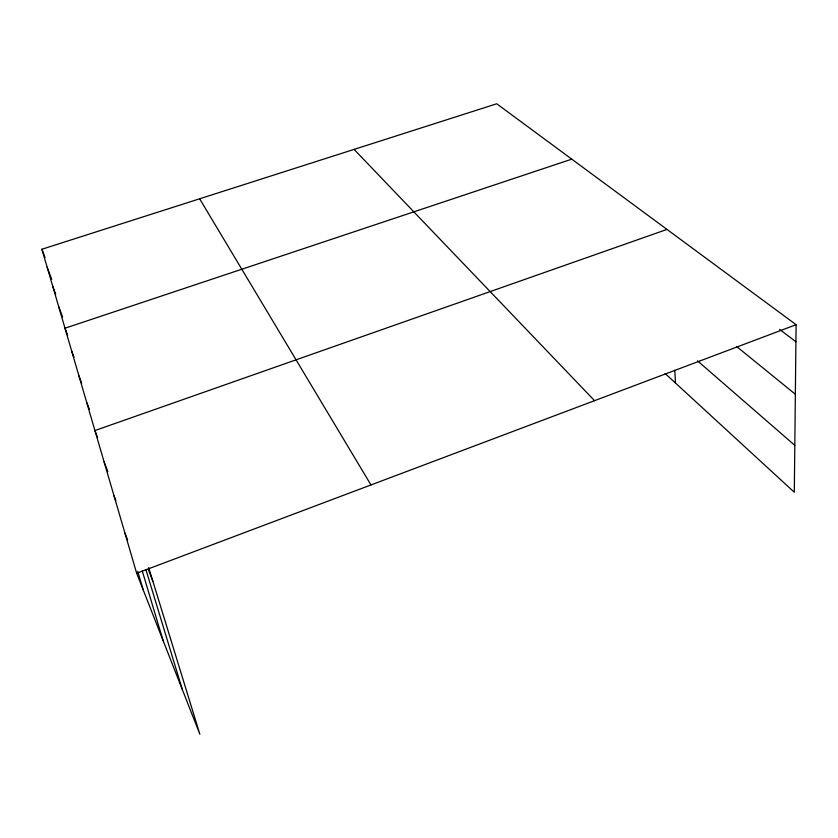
<?xml version="1.0" encoding="UTF-8"?>
<svg xmlns="http://www.w3.org/2000/svg" width="838" height="838" viewBox="0 0 838 838"><rect width="100%" height="100%" fill="white"/><g stroke="black" fill="none" stroke-linecap="round" stroke-linejoin="round"><path stroke-width="1.26" d="M148.682 567.619L199.863 734.224L136.678 573.265L41.9 249.242L496.735 103.776L796.1 324.694L794.309 492.252L665.163 373.539M136.678 573.265L796.1 324.694M666.996 229.423L94.935 430.543L97.637 437.593M571.788 159.157L64.997 328.224L67.679 335.263M779.602 329.407L795.922 341.747M736.497 346.398L795.356 394.258M697.509 360.853L794.812 445.345M354.076 149.394L594.561 400.669M199.633 198.795L370.983 484.951M124.893 532.989L127.606 539.944M114.083 496.023L115.854 500.569M148.211 569.128L152.862 581.226M104.132 461.989L107.83 471.585M86.649 402.23L89.299 409.133M71.743 351.248L74.016 357.239M78.94 375.864L81.736 383.196M47.169 267.249L51.715 279.316M52.752 286.345L55.737 294.243M58.691 306.624L62.609 316.984M41.9 249.242L45.011 257.517M146.001 569.892L182.307 689.517M142.188 570.72L163.075 640.504M137.736 571.348L143.172 589.805M674.779 370.27L675.491 383.029"/></g></svg>
